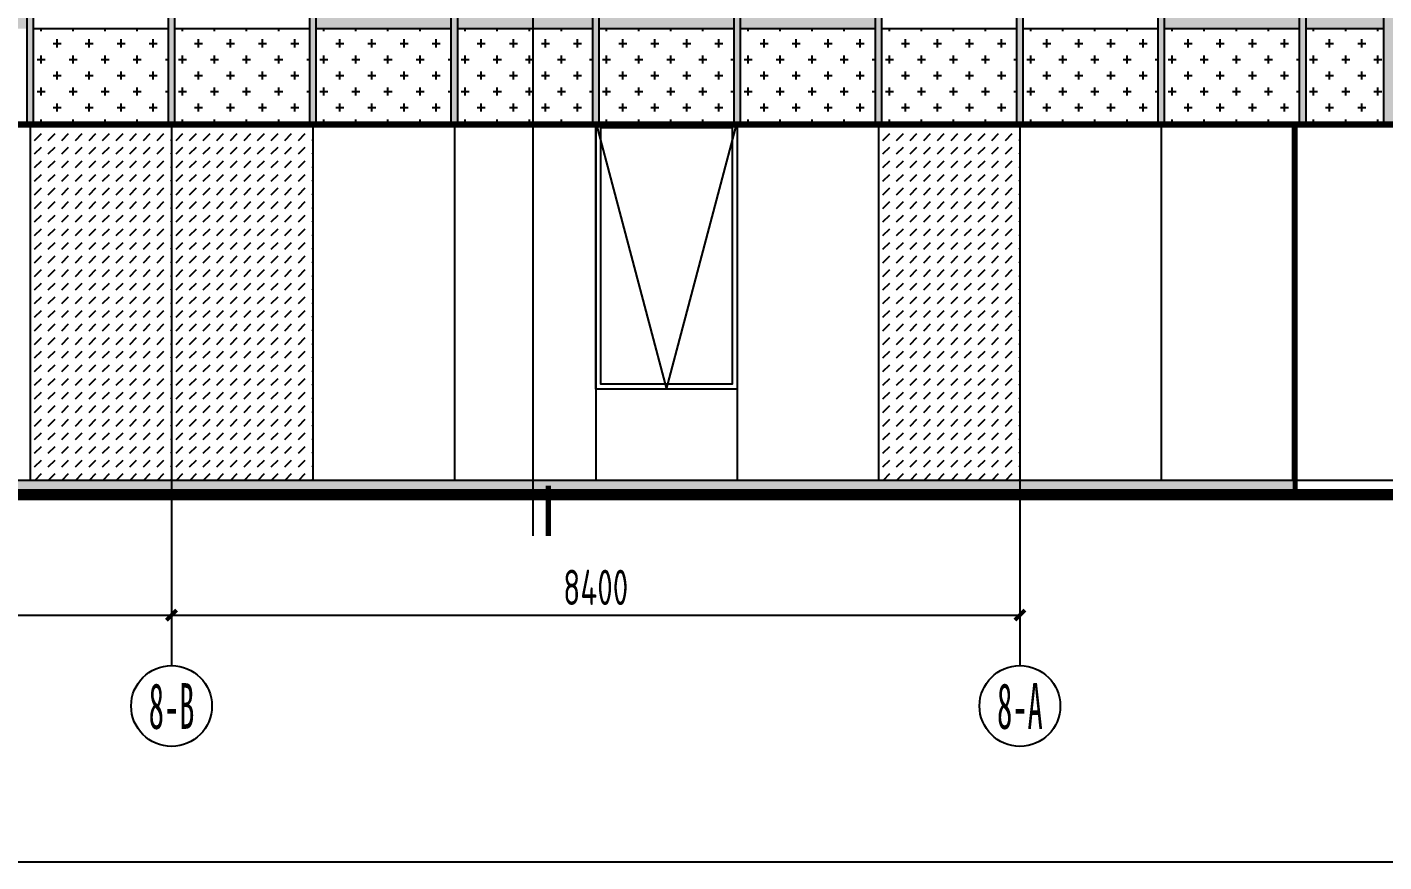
# Model space of a CAD drawing. Extents: x -863035 to 270371, y -8918 to 240488.
# Drawn here: x -275642 to -262208, y 54575 to 62841 of the extents above; entities that cross this region are included whole.
import ezdxf
from ezdxf.enums import TextEntityAlignment as Align

# ---------------------------------------------------------------- set-up
doc = ezdxf.new("R2010")
doc.units = 0
doc.header["$LTSCALE"] = 1000
doc.header["$MEASUREMENT"] = 0
doc.linetypes.add('109-34 轴网$0$L1$0$$AUDIT_BAD_LTYPE1', pattern=[0])
for name, color, linetype in [('01-标注_符号', 200, 'Continuous'), ('01-标注_轴线坐标', 132, 'Continuous'), ('02-TEXT_轴号', 7, 'Continuous'), ('05-填充_156', 156, 'Continuous'), ('05-填充_18', 18, 'Continuous'), ('05-填充_天正', 26, 'Continuous'), ('A-C_窗', 140, 'Continuous'), ('AXIS_TEXT', 7, 'Continuous'), ('D_铝板', 181, 'Continuous'), ('E-立面', 255, 'Continuous'), ('E-立面轮廓', 241, 'Continuous')]:
    doc.layers.add(name, color=color, linetype=linetype)
doc.layers.add('04-不打印_辅助线', color=165, linetype='Continuous', plot=False)
doc.styles.add('_TCH_AXIS', font='STXIHEI.TTF')
doc.styles.add('_TCH_DIM_T3', font='ROS1', dxfattribs={"width": 0.75, "bigfont": 'JD'})
doc.styles.add('COMPLEX', font='COMPLEX')
doc.dimstyles.new('_TCH_ARCH&&100', dxfattribs={"dimtxt": 350, "dimasz": 100, "dimexe": 250, "dimexo": 300, "dimgap": 100, "dimtad": 1, "dimdec": 0, "dimzin": 0, "dimdsep": 46, "dimtxsty": '_TCH_DIM_T3', "dimblk": 'ARCHTICK', "dimcen": 0.09, "dimclrt": 7, "dimazin": 2, "dimtfac": 1, "dimtdec": 0, "dimtix": 1, "dimtmove": 2, "dimatfit": 3, "dimfxl": 0, "dimtolj": 1, "dimtzin": 0, "dimarcsym": 0})

# ---------------------------------------------------------------- blocks, each defined once
blk = doc.blocks.new('*U25')
at = {"layer": '05-填充_18'}
h = blk.add_hatch(color=256, dxfattribs=at)
h.dxf.hatch_style = 1
h.paths.add_polyline_path([(60, -10350), (0, -10350), (0, 310), (60, 310)])
blk.add_lwpolyline([(60, -10350), (0, -10350), (0, 310), (60, 310)], close=True)
blk = doc.blocks.new('hgrsjhytd')
at = {"layer": '05-填充_156'}
h = blk.add_hatch(dxfattribs=at)
h.set_pattern_fill('CROSS', color=136, scale=100, angle=-90)
h.set_pattern_definition([(360, (22271.21, -217830.64), (158.75, 158.75), [79.375, -238.125]), (90, (22310.9, -217870.32), (-158.75, 158.75), [79.375, -238.125])])
h.paths.add_polyline_path([(38173.9, -19248.3), (36833.9, -19248.3), (36833.9, -20178.3), (38173.9, -20178.3)])
h = blk.add_hatch(dxfattribs=at)
h.set_pattern_fill('CROSS', color=136, scale=100, angle=-90)
h.set_pattern_definition([(360, (23671.21, -217830.64), (158.75, 158.75), [79.375, -238.125]), (90, (23710.9, -217870.32), (-158.75, 158.75), [79.375, -238.125])])
h.paths.add_polyline_path([(39573.9, -19248.3), (38233.9, -19248.3), (38233.9, -20178.3), (39573.9, -20178.3)])
h = blk.add_hatch(dxfattribs=at)
h.set_pattern_fill('CROSS', color=136, scale=100, angle=-90)
h.set_pattern_definition([(360, (25071.21, -217830.64), (158.75, 158.75), [79.375, -238.125]), (90, (25110.9, -217870.32), (-158.75, 158.75), [79.375, -238.125])])
h.paths.add_polyline_path([(40973.9, -19248.3), (39633.9, -19248.3), (39633.9, -20178.3), (40973.9, -20178.3)])
h = blk.add_hatch(dxfattribs=at)
h.set_pattern_fill('CROSS', color=136, scale=100, angle=-90)
h.set_pattern_definition([(360, (26471.21, -217830.64), (158.75, 158.75), [79.375, -238.125]), (90, (26510.9, -217870.32), (-158.75, 158.75), [79.375, -238.125])])
h.paths.add_polyline_path([(42373.9, -19248.3), (41033.9, -19248.3), (41033.9, -20178.3), (42373.9, -20178.3)])
h = blk.add_hatch(dxfattribs=at)
h.set_pattern_fill('CROSS', color=136, scale=100, angle=-90)
h.set_pattern_definition([(360, (27871.21, -217830.64), (158.75, 158.75), [79.375, -238.125]), (90, (27910.9, -217870.32), (-158.75, 158.75), [79.375, -238.125])])
h.paths.add_polyline_path([(43773.9, -19248.3), (42433.9, -19248.3), (42433.9, -20178.3), (43773.9, -20178.3)])
h = blk.add_hatch(dxfattribs=at)
h.set_pattern_fill('CROSS', color=136, scale=100, angle=-90)
h.set_pattern_definition([(360, (29271.21, -217830.64), (158.75, 158.75), [79.375, -238.125]), (90, (29310.9, -217870.32), (-158.75, 158.75), [79.375, -238.125])])
h.paths.add_polyline_path([(45173.9, -19248.3), (43833.9, -19248.3), (43833.9, -20178.3), (45173.9, -20178.3)])
h = blk.add_hatch(dxfattribs=at)
h.set_pattern_fill('CROSS', color=136, scale=100, angle=-90)
h.set_pattern_definition([(360, (30671.21, -217830.64), (158.75, 158.75), [79.375, -238.125]), (90, (30710.9, -217870.32), (-158.75, 158.75), [79.375, -238.125])])
h.paths.add_polyline_path([(46573.9, -19248.3), (45233.9, -19248.3), (45233.9, -20178.3), (46573.9, -20178.3)])
h = blk.add_hatch(dxfattribs=at)
h.set_pattern_fill('CROSS', color=136, scale=100, angle=-90)
h.set_pattern_definition([(360, (32071.21, -217830.64), (158.75, 158.75), [79.375, -238.125]), (90, (32110.9, -217870.32), (-158.75, 158.75), [79.375, -238.125])])
h.paths.add_polyline_path([(47973.9, -19248.3), (46633.9, -19248.3), (46633.9, -20178.3), (47973.9, -20178.3)])
h = blk.add_hatch(dxfattribs=at)
h.set_pattern_fill('CROSS', color=136, scale=100, angle=-90)
h.set_pattern_definition([(360, (33471.21, -217830.64), (158.75, 158.75), [79.375, -238.125]), (90, (33510.9, -217870.32), (-158.75, 158.75), [79.375, -238.125])])
h.paths.add_polyline_path([(49373.9, -19248.3), (48033.9, -19248.3), (48033.9, -20178.3), (49373.9, -20178.3)])
h = blk.add_hatch(dxfattribs=at)
h.set_pattern_fill('CROSS', color=136, scale=100, angle=-90)
h.set_pattern_definition([(360, (34871.21, -217830.64), (158.75, 158.75), [79.375, -238.125]), (90, (34910.9, -217870.32), (-158.75, 158.75), [79.375, -238.125])])
h.paths.add_polyline_path([(50203.9, -19248.3), (49433.9, -19248.3), (49433.9, -20178.3), (50203.9, -20178.3)])
at = {"layer": '05-填充_18'}
h = blk.add_hatch(color=256, dxfattribs=at)
h.dxf.hatch_style = 1
h.paths.add_polyline_path([(50803.9, -9518.3), (50203.9, -9518.3), (50203.9, -20178.3), (50803.9, -20178.3)])
at = {"layer": '05-填充_天正'}
h = blk.add_hatch(dxfattribs=at)
h.set_pattern_fill('AR-CONC', color=256, scale=200)
h.set_pattern_definition([(50, (141203.1, -175374.53), (364.36934, -31.87817), [38.1, -419.1]), (355, (141203.1, -175374.53), (-70.48565, 382.1133), [30.48, -335.28]), (100.451, (141233.47, -175377.2), (293.885, 350.2334), [32.38, -356.18]), (46.1842, (141203.1, -175272.93), (542.1581, -84.0847), [57.15, -628.65]), (96.6356, (141248.3, -175279.94), (474.8085, 494.8511), [48.57, -534.27]), (351.184, (141203.1, -175272.93), (474.8092, 494.8502), [45.72, -502.92]), (21, (141253.9, -175298.33), (303.22976, -204.53104), [38.1, -419.1]), (326, (141253.9, -175298.33), (123.60406, 368.3759), [30.48, -335.28]), (71.4514, (141279.17, -175315.38), (426.833, 163.8457), [32.38, -356.18]), (37.5, (141203.1, -175374.53), (6.17721, 169.11008), [0, -331.216, 0, -340.36, 0, -336.55]), (7.5, (141203.1, -175374.53), (133.63933, 200.36115), [0, -194.056, 0, -323.596, 0, -128.27]), (327.5, (141089.82, -175374.53), (271.18119, -11.45749), [0, -127, 0, -396.24, 0, -525.78]), (317.5, (141039.02, -175374.53), (296.25836, 50.85298), [0, -165.1, 0, -263.144, 0, -373.38])])
h.paths.add_polyline_path([(49433.9, -19248.3), (50203.9, -19248.3), (50203.9, -18348.3), (49433.9, -18348.3)])
h.paths.add_polyline_path([(48033.9, -19248.3), (49373.9, -19248.3), (49373.9, -18348.3), (48033.9, -18348.3)])
h.paths.add_polyline_path([(43833.9, -19248.3), (45173.9, -19248.3), (45173.9, -18348.3), (43833.9, -18348.3)])
h.paths.add_polyline_path([(42433.9, -19248.3), (43773.9, -19248.3), (43773.9, -18348.3), (42433.9, -18348.3)])
h.paths.add_polyline_path([(41033.9, -18348.3), (42373.9, -18348.3), (42373.9, -19248.3), (41033.9, -19248.3)])
h.paths.add_polyline_path([(39633.9, -19248.3), (40973.9, -19248.3), (40973.9, -18348.3), (39633.9, -18348.3)])
h.paths.add_polyline_path([(35433.9, -19248.3), (36773.9, -19248.3), (36773.9, -18348.3), (35433.9, -18348.3)])
h.paths.add_polyline_path([(34033.9, -19248.3), (35373.9, -19248.3), (35373.9, -18348.3), (34033.9, -18348.3)])
h.paths.add_polyline_path([(32633.9, -19248.3), (33973.9, -19248.3), (33973.9, -18348.3), (32633.9, -18348.3)])
h.paths.add_polyline_path([(31233.9, -19248.3), (32573.9, -19248.3), (32573.9, -18348.3), (31233.9, -18348.3)])
h.paths.add_polyline_path([(27033.9, -18348.3), (28373.9, -18348.3), (28373.9, -19248.3), (27033.9, -19248.3)])
h.paths.add_polyline_path([(25633.9, -19248.3), (26973.9, -19248.3), (26973.9, -18348.3), (25633.9, -18348.3)])
h.paths.add_polyline_path([(24233.9, -18348.3), (25573.9, -18348.3), (25573.9, -19248.3), (24233.9, -19248.3)])
h.paths.add_polyline_path([(22833.9, -19248.3), (24173.9, -19248.3), (24173.9, -18348.3), (22833.9, -18348.3)])
h.paths.add_polyline_path([(18633.9, -19248.3), (19973.9, -19248.3), (19973.9, -18348.3), (18633.9, -18348.3)])
h.paths.add_polyline_path([(17803.9, -19248.3), (18573.9, -19248.3), (18573.9, -18348.3), (17803.9, -18348.3)])
h.paths.add_polyline_path([(17233.9, -19248.3), (17603.9, -19248.3), (17603.9, -18348.3), (17233.9, -18348.3)])
h.paths.add_polyline_path([(16403.9, -18348.3), (17173.9, -18348.3), (17173.9, -19248.3), (16403.9, -19248.3)])
h.paths.add_polyline_path([(15833.9, -19248.3), (16403.9, -19248.3), (16403.9, -18348.3), (15833.9, -18348.3)])
h.paths.add_polyline_path([(14433.9, -19248.3), (15773.9, -19248.3), (15773.9, -18348.3), (14433.9, -18348.3)])
h.paths.add_polyline_path([(10233.9, -19248.3), (11573.9, -19248.3), (11573.9, -18348.3), (10233.9, -18348.3)])
h.paths.add_polyline_path([(9403.9, -19248.3), (10173.9, -19248.3), (10173.9, -18348.3), (9403.9, -18348.3)])
h.paths.add_polyline_path([(8003.9, -19248.3), (8803.9, -19248.3), (8803.9, -18348.3), (8003.9, -18348.3)])
at = {"layer": '04-不打印_辅助线'}
blk.add_lwpolyline([(5587.2, -23718.3), (50637.1, -23718.3)], dxfattribs=at)
at = {"layer": 'A-C_窗'}
for points in [[(36833.9, -19248.3), (38173.9, -19248.3)], [(38233.9, -19248.3), (39573.9, -19248.3)], [(39633.9, -19248.3), (40973.9, -19248.3)], [(41033.9, -19248.3), (42373.9, -19248.3)], [(42433.9, -19248.3), (43773.9, -19248.3)], [(43833.9, -19248.3), (45173.9, -19248.3)], [(45233.9, -19248.3), (46573.9, -19248.3)], [(46633.9, -19248.3), (47973.9, -19248.3)], [(48033.9, -19248.3), (49373.9, -19248.3)], [(49433.9, -19248.3), (50203.9, -19248.3)]]:
    blk.add_lwpolyline(points, dxfattribs=at)
at = {"layer": 'E-立面', "linetype": '109-34 轴网$0$L1$0$$AUDIT_BAD_LTYPE1'}
for points in [[(29003.9, -9518.3), (50803.9, -9518.3), (50803.9, -20178.3), (7803.9, -20178.3), (7803.9, -4818.3), (14363.9, -4818.3)], [(50203.9, -9518.3), (50203.9, -20178.3)], [(50637.1, -23818.3), (5610.2, -23818.3)]]:
    blk.add_lwpolyline(points, dxfattribs=at)
at = {"layer": 'E-立面轮廓', "const_width": 50}
blk.add_lwpolyline([(28978.9, -20178.3), (28978.9, -9493.3), (50828.9, -9493.3), (50828.9, -20203.3), (7778.9, -20203.3), (7778.9, -4793.3), (14388.9, -4793.3), (14388.9, -5293.3)], dxfattribs=at)
at = {"layer": 'E-立面轮廓', "linetype": '109-34 轴网$0$L1$0$$AUDIT_BAD_LTYPE1', "const_width": 100}
blk.add_lwpolyline([(50637.1, -23868.3), (5610.2, -23868.3)], dxfattribs=at)
at = {"layer": 'D_铝板'}
for p in [(36773.9, -9828.2), (38173.9, -9828.2), (39573.9, -9828.2), (40973.9, -9828.2), (42373.9, -9828.2), (43773.9, -9828.2), (45173.9, -9828.2), (46573.9, -9828.2), (47973.9, -9828.2), (49373.9, -9828.2)]:
    blk.add_blockref('*U25', p, dxfattribs=at)
blk = doc.blocks.new('A$C70DF4B89')
at = {"layer": 'A-C_窗'}
for points in [[(-1400, 2640), (0, 2640), (0, 0), (-1400, 0)], [(-1350, 2590), (-50, 2590), (-50, 50), (-1350, 50)]]:
    blk.add_lwpolyline(points, close=True, dxfattribs=at)
blk.add_lwpolyline([(-1400, 2640), (-700, 0), (0, 2640)], dxfattribs=at)
blk = doc.blocks.new('_ArchTick')
at = {"color": 0, "linetype": 'ByBlock', "const_width": 0.4}
blk.add_lwpolyline([(-0.5, -0.5), (0.5, 0.5)], dxfattribs=at)
blk = doc.blocks.new('*D219')
at = {"layer": '01-标注_轴线坐标', "color": 0, "lineweight": -2, "transparency": 16777216}
for p, q in [((-274212, 59218), (-274212, 56768)), ((-265812, 59218), (-265812, 56768)), ((-274212, 57018), (-265812, 57018))]:
    blk.add_line(p, q, dxfattribs=at)
at = {"layer": 'Defpoints', "color": 0, "transparency": 16777216}
for p in [(-274212, 59518), (-265812, 59518), (-265812, 57018)]:
    blk.add_point(p, dxfattribs=at)
at = {"layer": '01-标注_轴线坐标', "color": 0, "lineweight": -2, "transparency": 16777216, "xscale": 100, "yscale": 100, "zscale": 100, "rotation": 180}
blk.add_blockref('_ArchTick', (-274212, 57018), dxfattribs=at)
at = {"layer": '01-标注_轴线坐标', "color": 0, "lineweight": -2, "transparency": 16777216, "xscale": 100, "yscale": 100, "zscale": 100}
blk.add_blockref('_ArchTick', (-265812, 57018), dxfattribs=at)
at = {"layer": '01-标注_轴线坐标', "color": 7, "transparency": 16777216, "insert": (-270012, 57293), "char_height": 350, "attachment_point": 5, "style": '_TCH_DIM_T3'}
blk.add_mtext('\\A1;8400', dxfattribs=at)
blk = doc.blocks.new('*D220')
at = {"layer": '01-标注_轴线坐标', "color": 0, "lineweight": -2, "transparency": 16777216}
for p, q in [((-282612, 59218), (-282612, 56768)), ((-274212, 59218), (-274212, 56768)), ((-282612, 57018), (-274212, 57018))]:
    blk.add_line(p, q, dxfattribs=at)
at = {"layer": 'Defpoints', "color": 0, "transparency": 16777216}
for p in [(-282612, 59518), (-274212, 59518), (-274212, 57018)]:
    blk.add_point(p, dxfattribs=at)
at = {"layer": '01-标注_轴线坐标', "color": 0, "lineweight": -2, "transparency": 16777216, "xscale": 100, "yscale": 100, "zscale": 100, "rotation": 180}
blk.add_blockref('_ArchTick', (-282612, 57018), dxfattribs=at)
at = {"layer": '01-标注_轴线坐标', "color": 0, "lineweight": -2, "transparency": 16777216, "xscale": 100, "yscale": 100, "zscale": 100}
blk.add_blockref('_ArchTick', (-274212, 57018), dxfattribs=at)
at = {"layer": '01-标注_轴线坐标', "color": 7, "transparency": 16777216, "insert": (-278412, 57293), "char_height": 350, "attachment_point": 5, "style": '_TCH_DIM_T3'}
blk.add_mtext('\\A1;8400', dxfattribs=at)
blk = doc.blocks.new('_AXISO')
blk.add_circle((0, 0), 0.5)
at = {"layer": 'AXIS_TEXT', "style": 'COMPLEX', "width": 1.041667}
blk.add_attdef('A', text='', height=0.56, dxfattribs=at).set_placement((-0.25, -0.28), (0.25, -0.28), align=Align.FIT)

msp = doc.modelspace()

# ---------------------------------------------------------------- linework, layer by layer
at = {"layer": '04-不打印_辅助线'}
msp.add_lwpolyline([(-312416, 54574.5), (-255645.6, 54574.5), (-255645.6, 82074.5), (-312416, 82074.5)], close=True, dxfattribs=at)

# ---------------------------------------------------------------- block references
at = {"layer": '01-标注_轴线坐标'}
ref = msp.add_blockref('_AXISO', (-274212.1, 56118.3), dxfattribs=dict(at, xscale=800, yscale=800, zscale=800))
ref.add_attrib('A', '8-B', dxfattribs={"layer": '02-TEXT_轴号', "height": 452.55, "style": '_TCH_AXIS', "width": 0.511644}).set_placement((-274438.3, 55892), (-273985.8, 55892), align=Align.FIT)
ref = msp.add_blockref('_AXISO', (-265812.1, 56118.3), dxfattribs=dict(at, xscale=800, yscale=800, zscale=800))
ref.add_attrib('A', '8-A', dxfattribs={"layer": '02-TEXT_轴号', "height": 452.55, "style": '_TCH_AXIS', "width": 0.45941}).set_placement((-266038.3, 55892), (-265585.8, 55892), align=Align.FIT)

# ---------------------------------------------------------------- next in the draw order: block references
msp.add_blockref('hgrsjhytd', (-312416, 82074.5))

# ---------------------------------------------------------------- next in the draw order: hatches: boundary and pattern name
at = {"layer": '05-填充_156'}
h = msp.add_hatch(dxfattribs=at)
h.set_pattern_fill('DASH', color=256, scale=100, angle=-45)
h.set_pattern_definition([(45, (-292944.75, -135756.105), (4e-14, 134.70384), [95.25, -95.25])])
h.paths.add_polyline_path([(-274212.1, 61896.2), (-275612.1, 61896.2), (-275612.1, 58356.2), (-274212.1, 58356.2)])
h = msp.add_hatch(dxfattribs=at)
h.set_pattern_fill('DASH', color=256, scale=100, angle=-45)
h.set_pattern_definition([(45, (-291544.75, -135756.105), (4e-14, 134.70384), [95.25, -95.25])])
h.paths.add_polyline_path([(-272812.1, 61896.2), (-274212.1, 61896.2), (-274212.1, 58356.2), (-272812.1, 58356.2)])
h = msp.add_hatch(dxfattribs=at)
h.set_pattern_fill('DASH', color=256, scale=100, angle=-45)
h.set_pattern_definition([(45, (-284544.75, -135756.105), (4e-14, 134.70384), [95.25, -95.25])])
h.paths.add_polyline_path([(-265812.1, 61896.2), (-267212.1, 61896.2), (-267212.1, 58356.2), (-265812.1, 58356.2)])
at = {"layer": '05-填充_18'}
h = msp.add_hatch(color=256, dxfattribs=at)
h.dxf.hatch_style = 1
h.paths.add_polyline_path([(-301812.1, 58256.2), (-263112.1, 58256.2), (-263112.1, 58356.2), (-301812.1, 58356.2)])

# ---------------------------------------------------------------- next in the draw order: linework, layer by layer
at = {"layer": '01-标注_符号'}
msp.add_line((-270631.6, 57801.8), (-270631.6, 80785.5), dxfattribs=at)
at = {"layer": '01-标注_符号', "const_width": 50}
msp.add_lwpolyline([(-270481.6, 57801.8), (-270481.6, 58301.8)], dxfattribs=at)
at = {"layer": '01-标注_轴线坐标'}
for p, q in [((-274212.1, 59218.3), (-274212.1, 56518.3)), ((-265812.1, 59218.3), (-265812.1, 56518.3))]:
    msp.add_line(p, q, dxfattribs=at)
at = {"layer": 'A-C_窗'}
for points in [[(-275612.1, 61896.2), (-275612.1, 58356.2)], [(-274212.1, 61896.2), (-274212.1, 58356.2)], [(-272812.1, 61896.2), (-272812.1, 58356.2)], [(-271412.1, 61896.2), (-271412.1, 58356.2)], [(-270012.1, 61896.2), (-270012.1, 58356.2)], [(-268612.1, 61896.2), (-268612.1, 58356.2)], [(-267212.1, 61896.2), (-267212.1, 58356.2)], [(-265812.1, 61896.2), (-265812.1, 58356.2)], [(-264412.1, 61896.2), (-264412.1, 58356.2)], [(-301812.1, 58356.2), (-263112.1, 58356.2)]]:
    msp.add_lwpolyline(points, dxfattribs=at)
at = {"layer": 'E-立面', "linetype": '109-34 轴网$0$L1$0$$AUDIT_BAD_LTYPE1'}
msp.add_lwpolyline([(-263112.1, 61896.2), (-263112.1, 58356.2)], dxfattribs=at)
at = {"layer": 'E-立面轮廓', "const_width": 50}
msp.add_lwpolyline([(-263087.1, 61896.2), (-263087.1, 58256.2)], dxfattribs=at)

# ---------------------------------------------------------------- next in the draw order: block references
at = {"layer": 'A-C_窗'}
msp.add_blockref('A$C70DF4B89', (-268612.1, 59256.2), dxfattribs=at)

# ---------------------------------------------------------------- next in the draw order: dimensions: what is measured, and where the dimension line sits
at = {"layer": '01-标注_轴线坐标'}
for p1, p2, picture, middle in [((-282612.1, 59518.3), (-274212.1, 59518.3), '*D220', (-278412.1, 57293.3)), ((-274212.1, 59518.3), (-265812.1, 59518.3), '*D219', (-270012.1, 57293.3))]:
    dim = msp.add_aligned_dim(p1=p1, p2=p2, distance=-2500, dimstyle='_TCH_ARCH&&100', dxfattribs=at)
    dim.commit()
    dim.dimension.update_dxf_attribs({"geometry": picture, "text_midpoint": middle})

doc.saveas('drawing.dxf')
